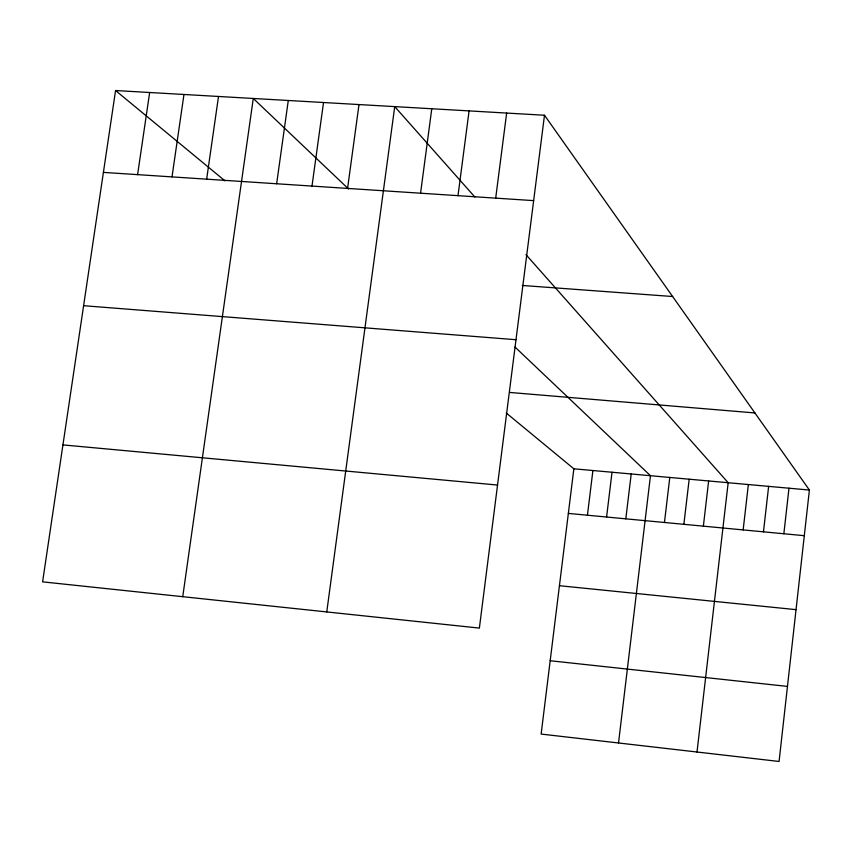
<?xml version="1.0" encoding="UTF-8"?>
<svg xmlns="http://www.w3.org/2000/svg" width="852" height="852" viewBox="0 0 852 852"><rect width="100%" height="100%" fill="white"/><g stroke="black" fill="none" stroke-linecap="round" stroke-linejoin="round"><path stroke-width="1.28" d="M544.492 115.244L479.378 628.094L42.6 581.852L115.563 90.536L544.492 115.244L809.4 490.049L779.079 761.464L541.137 734.073L573.854 468.802L506.205 412.964M783.851 533.757L788.984 488.207M743.157 529.912L748.365 484.543M763.467 531.829L768.632 486.375M703.369 526.163L708.64 480.965M697.011 752.018L728.172 482.722L525.961 254.641M664.453 522.489L669.789 477.45M683.868 524.321L689.183 479.207M618.52 742.976L650.47 475.714L515.023 347.073M606.592 517.026L612.024 472.242M625.805 518.836L631.215 473.978M587.433 515.215L592.907 470.517M495.694 198.133L506.652 113.06M458.003 195.662L469.079 110.898M420.568 193.202L431.772 108.747M326.763 611.938L394.721 106.617L474.894 197.046M347.573 188.409L359.001 104.562M311.992 186.077L323.526 102.517M276.644 183.755L288.285 100.483M182.743 596.688L253.278 98.47L348.585 188.995M206.653 179.165L218.506 96.468M172.008 176.896L183.968 94.476M137.598 174.639L149.654 92.506M103.401 172.392L533.65 200.625M522.319 285.463L672.622 296.517M83.613 305.698L515.992 339.714M509.666 392.442L754.904 412.943M573.854 468.802L809.4 490.049M62.941 444.904L497.547 485.044M568.359 513.415L804.299 535.684M559.434 585.707L796.045 609.649M550.19 660.737L787.472 686.414M115.563 90.536L225.013 180.88"/></g></svg>
